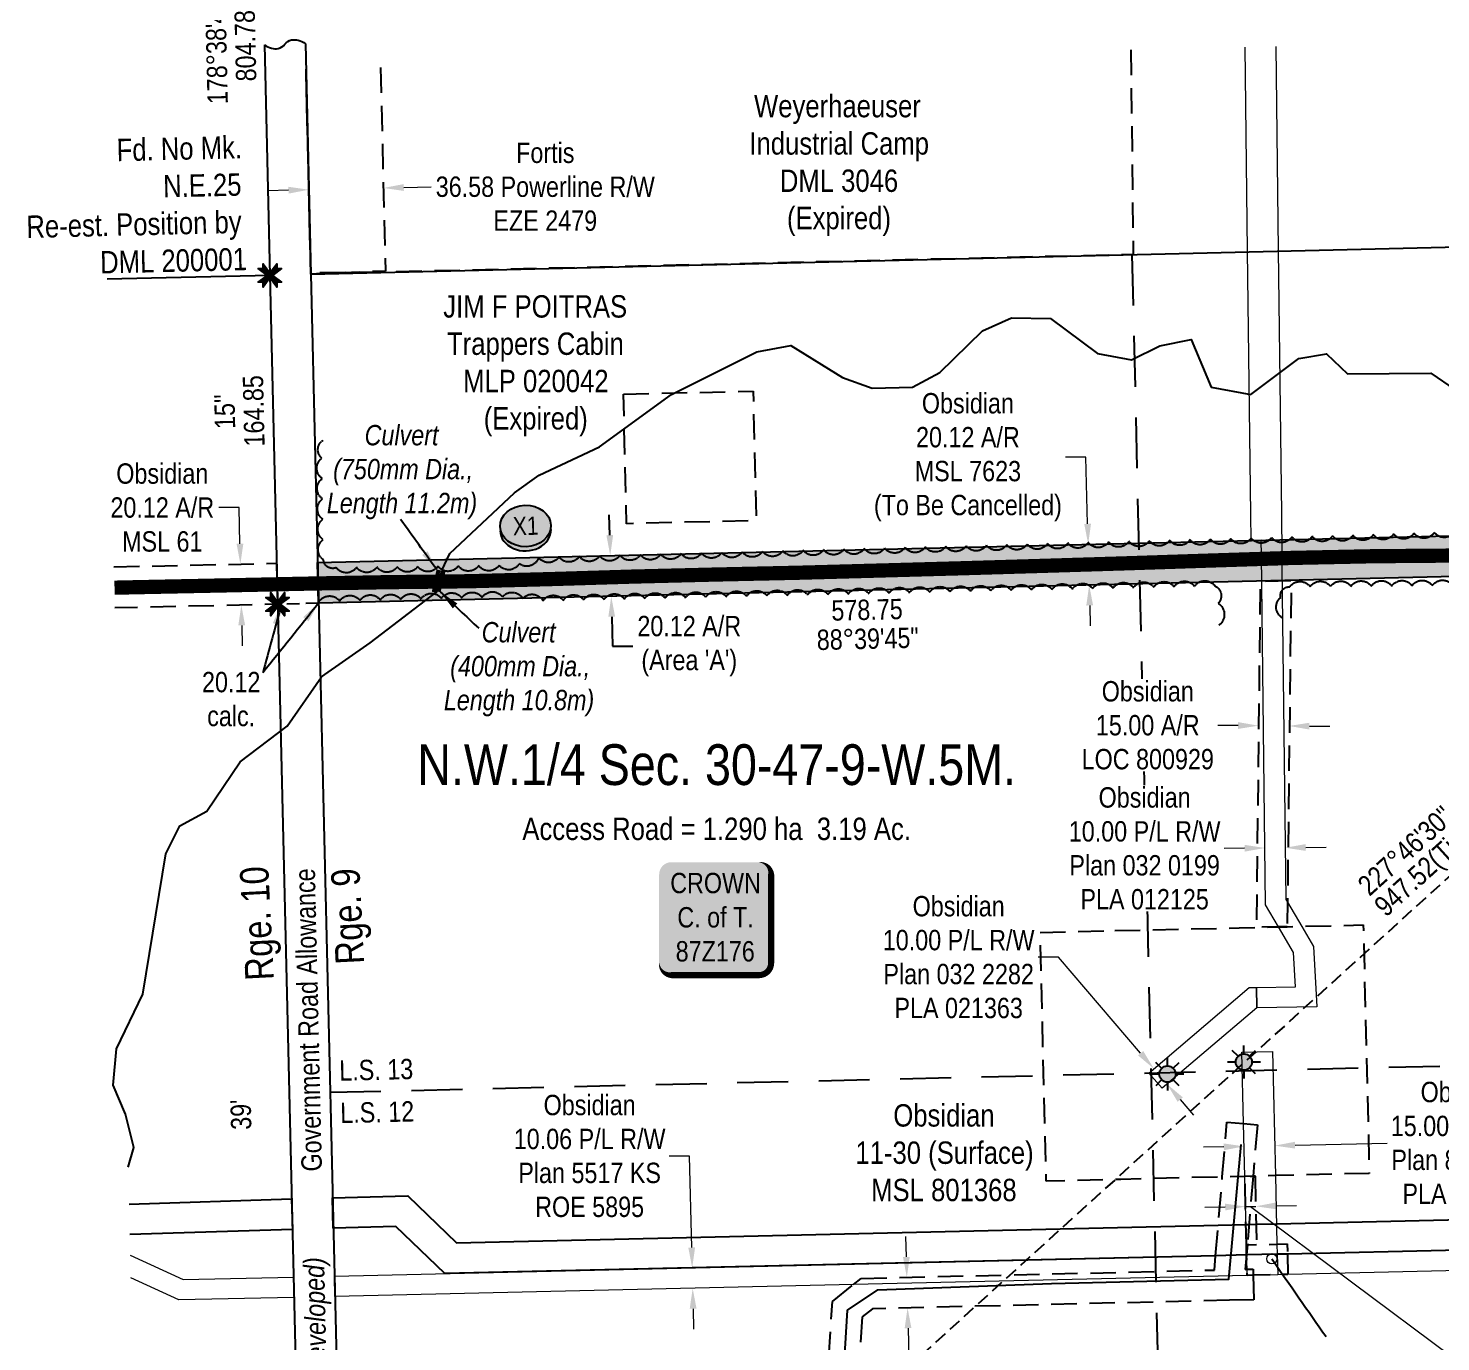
# Model space of a CAD drawing. Extents: x 612509 to 614761, y 5882766 to 5884353.
# Drawn here: x 612509 to 613202, y 5883146 to 5883792 of the extents above; entities that cross this region are included whole.
import ezdxf
from ezdxf.enums import TextEntityAlignment as Align

# ---------------------------------------------------------------- set-up
doc = ezdxf.new("R2010")
doc.units = 0
doc.header["$LTSCALE"] = 5
doc.header["$PDSIZE"] = 0.5
for name, pattern in [('0', [1, 1, 0]), ('foc-ACCESSROAD', [3.75, 2.5, -1.25]), ('foc-FLOWLINE', [3.75, 2.5, -1.25]), ('foc-LSD', [8, 5, -3]), ('foc-TIELINE', [1.875, 1.25, -0.625]), ('foc-TRAV', [1.875, 1.25, -0.625])]:
    doc.linetypes.add(name, pattern=pattern)
doc.layers.get('Defpoints').update_dxf_attribs({"color": 9})
for name, color, linetype in [('AS-OWNER', 7, 'Continuous'), ('AS-POWER', 104, 'foc-POWER'), ('AS-ROADS', 254, 'Continuous'), ('C-AR', 13, 'foc-ACCESSROAD'), ('C-SYMBOL', 7, 'Continuous'), ('C-WS', 13, 'foc-ACCESSROAD'), ('C-WS-S', 8, 'Continuous'), ('D-TXT', 6, 'Continuous'), ('F-EZE', 190, 'foc-FLOWLINE'), ('F-RW', 190, 'Continuous'), ('F-WS', 190, 'foc-ACCESSROAD'), ('L-AREAWORK', 5, 'Continuous'), ('L-BD', 7, 'Continuous'), ('L-MON', 1, 'Continuous'), ('L-ROAD-T', 7, 'Continuous'), ('L-SEC', 7, 'Continuous'), ('L-SECTION-LSD', 7, 'foc-LSD'), ('L-TIE', 7, 'foc-TIELINE'), ('P-CROSSINGS', 250, 'Continuous'), ('P-PROPOSED', 10, 'Continuous'), ('P-PROPOSED-H', 21, 'Continuous'), ('P-TRAV', 4, 'foc-TRAV'), ('P-TXT', 4, 'Continuous'), ('T-BUSH', 110, '0'), ('T-WATER', 160, 'Continuous')]:
    doc.layers.add(name, color=color, linetype=linetype)
for name, color, linetype, lineweight in [('C-AR-T', 13, 'Continuous', 9), ('C-RW-T', 13, 'Continuous', 9), ('C-WS-T', 13, 'Continuous', 9), ('F-EZE-T', 190, 'Continuous', 9), ('F-WS-T', 190, 'Continuous', 9), ('T-TEXT', 48, 'Continuous', 18)]:
    doc.layers.add(name, color=color, linetype=linetype, lineweight=lineweight)
doc.styles.add('100L', font='ARIALN.TTF', dxfattribs={"height": 11})
doc.styles.add('175L', font='ARIALN.TTF', dxfattribs={"height": 20})
doc.styles.add('80', font='ARIALN.TTF', dxfattribs={"height": 10})
doc.styles.add('80CG', font='ARIALN.TTF', dxfattribs={"height": 10})
doc.styles.add('80L', font='ARIALN.TTF', dxfattribs={"height": 10})
doc.styles.add('80LS', font='ARIALNI.TTF', dxfattribs={"height": 10})
doc.styles.add('Crossing', font='ARIALN.TTF', dxfattribs={"height": 10})
doc.styles.add('foc-LtypeFont', font='ARIALN.TTF', dxfattribs={"height": 7.35})
doc.styles.get("Standard").update_dxf_attribs({"font": 'ARIALN.TTF'})
doc.linetypes.add('foc-POWER', pattern='A,6,-1,["P",foc-LtypeFont,S=0.2,R=0,X=-0.625,Y=-0.75],-1.24,4', length=12.24)
doc.linetypes.add('foc-TOPO-flowdirection-NOLINE', pattern='A,0,[">",foc-LtypeFont,S=0.3,R=0,X=0,Y=-0.945],-20,[">",foc-LtypeFont,S=0.3,R=0,X=0,Y=-0.945],0', length=20)
doc.dimstyles.new('Compass 5 000', dxfattribs={"dimscale": 5, "dimtxt": 9, "dimasz": 2, "dimexe": 0.2, "dimexo": 0.0625, "dimgap": 0.5, "dimtad": 0, "dimtih": 1, "dimtoh": 1, "dimzin": 0, "dimdsep": 46, "dimtxsty": '80CG', "dimcen": 0.1, "dimse1": 1, "dimse2": 1, "dimclrd": 256, "dimclrt": 256, "dimaunit": 1, "dimadec": 4, "dimazin": 0, "dimtfac": 0.06, "dimtofl": 0, "dimtmove": 0, "dimatfit": 1, "dimfxl": 0.2, "dimtolj": 1, "dimtzin": 0, "dimlwd": -1, "dimarcsym": 0})

# ---------------------------------------------------------------- blocks, each defined once
blk = doc.blocks.new('*D512')
at = {"layer": 'C-AR-T', "transparency": 16777216}
for p, q in [((613102.6, 5883449.2), (613092.56, 5883449.28)), ((613137.61, 5883448.89), (613147.61, 5883448.8))]:
    blk.add_line(p, q, dxfattribs=at)
for points in [[(613102.62, 5883450.86), (613102.59, 5883447.53), (613112.6, 5883449.11)], [(613137.62, 5883450.56), (613137.59, 5883447.22), (613127.61, 5883448.98)]]:
    blk.add_solid(points, dxfattribs=at)
at = {"layer": 'Defpoints', "color": 0, "transparency": 16777216}
for p in [(613112.83, 5883475.69), (613127.84, 5883475.56), (613127.61, 5883448.98)]:
    blk.add_point(p, dxfattribs=at)
at = {"layer": 'C-AR-T', "transparency": 16777216, "insert": (613058.24, 5883449.28), "char_height": 10, "attachment_point": 5, "style": '80CG', "bg_fill": 3, "box_fill_scale": 1.1, "bg_fill_color": 256, "bg_fill_true_color": 13158600, "bg_fill_transparency": 0}
blk.add_mtext('\\A1;Obsidian\\P15.00 A/R\\PLOC 800929', dxfattribs=at)
blk = doc.blocks.new('*D513')
at = {"layer": 'C-AR-T', "transparency": 16777216}
for p, q in [((613096.25, 5883212.65), (613086.25, 5883212.42)), ((613106.25, 5883212.88), (613111.26, 5883213)), ((613108.75, 5883212.94), (613207.92, 5883138.93)), ((613121.26, 5883213.23), (613131.25, 5883213.46)), ((613207.92, 5883138.93), (613212.92, 5883138.93))]:
    blk.add_line(p, q, dxfattribs=at)
for points in [[(613096.21, 5883214.32), (613096.29, 5883210.98), (613106.25, 5883212.88)], [(613121.22, 5883214.9), (613121.29, 5883211.57), (613111.26, 5883213)]]:
    blk.add_solid(points, dxfattribs=at)
at = {"layer": 'Defpoints', "color": 0, "transparency": 16777216}
for p in [(613106.18, 5883215.86), (613111.19, 5883215.98), (613111.26, 5883213)]:
    blk.add_point(p, dxfattribs=at)
at = {"layer": 'C-AR-T', "transparency": 16777216, "insert": (613283.49, 5883138.93), "char_height": 10, "attachment_point": 5, "style": '80CG'}
blk.add_mtext('\\A1;Obsidian\\P5.00 A/R\\PLOC 131340\\P(Expired, To Be Cancelled)', dxfattribs=at)
blk = doc.blocks.new('*D515')
at = {"layer": 'C-AR-T', "transparency": 16777216}
for p, q in [((613027.89, 5883581.01), (613017.89, 5883581.01)), ((613028.71, 5883548.3), (613027.89, 5883581.01)), ((613029.72, 5883508.18), (613029.98, 5883498.18))]:
    blk.add_line(p, q, dxfattribs=at)
for points in [[(613030.38, 5883548.34), (613027.05, 5883548.25), (613028.97, 5883538.3)], [(613031.39, 5883508.22), (613028.06, 5883508.14), (613029.47, 5883518.18)]]:
    blk.add_solid(points, dxfattribs=at)
at = {"layer": 'Defpoints', "color": 0, "transparency": 16777216}
for p in [(613028.39, 5883538.28), (613028.9, 5883518.16), (613029.47, 5883518.18)]:
    blk.add_point(p, dxfattribs=at)
at = {"layer": 'C-AR-T', "transparency": 16777216, "insert": (612969.92, 5883581.01), "char_height": 10, "attachment_point": 5, "style": '80CG'}
blk.add_mtext('\\A1;Obsidian\\P20.12 A/R\\PMSL 7623\\P(To Be Cancelled)', dxfattribs=at)
blk = doc.blocks.new('*D516')
at = {"layer": 'C-AR-T', "transparency": 16777216}
for p, q in [((612612.09, 5883556.23), (612602.09, 5883556.23)), ((612612.48, 5883538.49), (612612.09, 5883556.23)), ((612613.36, 5883498.37), (612613.58, 5883488.37))]:
    blk.add_line(p, q, dxfattribs=at)
for points in [[(612614.15, 5883538.52), (612610.82, 5883538.45), (612612.7, 5883528.49)], [(612615.03, 5883498.4), (612611.7, 5883498.33), (612613.14, 5883508.36)]]:
    blk.add_solid(points, dxfattribs=at)
at = {"layer": 'Defpoints', "color": 0, "transparency": 16777216}
for p in [(612570.85, 5883527.57), (612612.7, 5883528.49), (612571.29, 5883507.45)]:
    blk.add_point(p, dxfattribs=at)
at = {"layer": 'C-AR-T', "transparency": 16777216, "insert": (612574.36, 5883556.23), "char_height": 10, "attachment_point": 5, "style": '80CG'}
blk.add_mtext('\\A1;Obsidian\\P20.12 A/R\\PMSL 61', dxfattribs=at)
blk = doc.blocks.new('*D520')
at = {"layer": 'C-RW-T', "transparency": 16777216}
for p, q in [((613105.79, 5883388.92), (613095.79, 5883388.8)), ((613135.78, 5883389.27), (613145.78, 5883389.39))]:
    blk.add_line(p, q, dxfattribs=at)
for points in [[(613105.77, 5883390.58), (613105.81, 5883387.25), (613115.79, 5883389.03)], [(613135.76, 5883390.94), (613135.8, 5883387.61), (613125.78, 5883389.15)]]:
    blk.add_solid(points, dxfattribs=at)
at = {"layer": 'Defpoints', "color": 0, "transparency": 16777216}
for p in [(613115.79, 5883389.03), (613115.82, 5883386.01), (613125.82, 5883386.13)]:
    blk.add_point(p, dxfattribs=at)
at = {"layer": 'C-RW-T', "transparency": 16777216, "insert": (613056.7, 5883388.8), "char_height": 10, "attachment_point": 5, "style": '80CG', "bg_fill": 3, "box_fill_scale": 1.1, "bg_fill_color": 256, "bg_fill_true_color": 13158600, "bg_fill_transparency": 0}
blk.add_mtext('\\A1;Obsidian\\P10.00 P/L R/W\\PPlan 032 0199\\PPLA 012125', dxfattribs=at)
blk = doc.blocks.new('*D521')
at = {"layer": 'C-RW-T', "transparency": 16777216}
for p, q in [((613014.47, 5883335.38), (613004.47, 5883335.38)), ((613054.75, 5883288.21), (613014.47, 5883335.38)), ((613074.19, 5883265.44), (613080.68, 5883257.83))]:
    blk.add_line(p, q, dxfattribs=at)
for points in [[(613056.02, 5883289.29), (613053.48, 5883287.12), (613061.24, 5883280.6)], [(613075.46, 5883266.52), (613072.92, 5883264.36), (613067.7, 5883273.04)]]:
    blk.add_solid(points, dxfattribs=at)
at = {"layer": 'Defpoints', "color": 0, "transparency": 16777216}
for p in [(613077.75, 5883294.7), (613084.21, 5883287.14), (613061.24, 5883280.6)]:
    blk.add_point(p, dxfattribs=at)
at = {"layer": 'C-RW-T', "transparency": 16777216, "insert": (612965.38, 5883335.38), "char_height": 10, "attachment_point": 5, "style": '80CG', "bg_fill": 3, "box_fill_scale": 1.1, "bg_fill_color": 256, "bg_fill_true_color": 13158600, "bg_fill_transparency": 0}
blk.add_mtext('\\A1;Obsidian\\P10.00 P/L R/W\\PPlan 032 2282\\PPLA 021363', dxfattribs=at)
blk = doc.blocks.new('*D522')
at = {"layer": 'C-RW-T', "transparency": 16777216}
for p, q in [((613095.57, 5883242.23), (613085.57, 5883241.99)), ((613130.56, 5883243.04), (613175.72, 5883244.09))]:
    blk.add_line(p, q, dxfattribs=at)
for points in [[(613095.53, 5883243.89), (613095.61, 5883240.56), (613105.57, 5883242.46)], [(613130.52, 5883244.71), (613130.6, 5883241.37), (613120.56, 5883242.81)]]:
    blk.add_solid(points, dxfattribs=at)
at = {"layer": 'Defpoints', "color": 0, "transparency": 16777216}
for p in [(613104.79, 5883276.13), (613119.78, 5883276.48), (613120.56, 5883242.81)]:
    blk.add_point(p, dxfattribs=at)
at = {"layer": 'C-RW-T', "transparency": 16777216, "insert": (613214.81, 5883244.09), "char_height": 10, "attachment_point": 5, "style": '80CG'}
blk.add_mtext('\\A1;Obsidian\\P15.00 P/L R/W\\PPlan 832 2633\\PPLA 830330', dxfattribs=at)
blk = doc.blocks.new('*D524')
at = {"layer": 'C-RW-T', "transparency": 16777216}
for p, q in [((612833.26, 5883237.7), (612823.26, 5883237.7)), ((612834.31, 5883192.77), (612833.26, 5883237.7)), ((612835.01, 5883162.73), (612835.24, 5883152.73))]:
    blk.add_line(p, q, dxfattribs=at)
for points in [[(612835.98, 5883192.81), (612832.64, 5883192.73), (612834.54, 5883182.77)], [(612836.67, 5883162.76), (612833.34, 5883162.69), (612834.78, 5883172.72)]]:
    blk.add_solid(points, dxfattribs=at)
at = {"layer": 'Defpoints', "color": 0, "transparency": 16777216}
for p in [(612816.07, 5883182.35), (612834.54, 5883182.77), (612816.31, 5883172.29)]:
    blk.add_point(p, dxfattribs=at)
at = {"layer": 'C-RW-T', "transparency": 16777216, "insert": (612784.18, 5883237.7), "char_height": 10, "attachment_point": 5, "style": '80CG'}
blk.add_mtext('\\A1;Obsidian\\P10.06 P/L R/W\\PPlan 5517 KS\\PROE 5895', dxfattribs=at)
blk = doc.blocks.new('*D525')
at = {"layer": 'Defpoints', "color": 0, "transparency": 16777216}
for p in [(612681.61, 5883769.05), (612645.03, 5883768.19), (612682.92, 5883713.26)]:
    blk.add_point(p, dxfattribs=at)
at = {"layer": 'F-EZE-T', "transparency": 16777216}
for p, q in [((612692.92, 5883713.5), (612706.39, 5883713.81)), ((612636.34, 5883712.17), (612626.34, 5883711.93))]:
    blk.add_line(p, q, dxfattribs=at)
for points in [[(612636.3, 5883713.83), (612636.38, 5883710.5), (612646.34, 5883712.4)], [(612692.88, 5883715.16), (612692.96, 5883711.83), (612682.92, 5883713.26)]]:
    blk.add_solid(points, dxfattribs=at)
at = {"layer": 'F-EZE-T', "transparency": 16777216, "insert": (612762.41, 5883713.81), "char_height": 10, "attachment_point": 5, "style": '80CG'}
blk.add_mtext('\\A1;Fortis\\P36.58 Powerline R/W\\PEZE 2479', dxfattribs=at)
blk = doc.blocks.new('*D527')
at = {"layer": 'Defpoints', "color": 0, "transparency": 16777216}
for p in [(613035.2, 5883180.37), (612940.29, 5883163.13), (613035.55, 5883165.37)]:
    blk.add_point(p, dxfattribs=at)
at = {"layer": 'F-EZE-T', "transparency": 16777216}
for p, q in [((612939.7, 5883188.14), (612939.47, 5883198.13)), ((612940.52, 5883153.14), (612941.41, 5883115.38)), ((612941.41, 5883115.38), (612951.41, 5883115.38))]:
    blk.add_line(p, q, dxfattribs=at)
for points in [[(612941.37, 5883188.17), (612938.04, 5883188.1), (612939.94, 5883178.14)], [(612942.19, 5883153.18), (612938.86, 5883153.1), (612940.29, 5883163.13)]]:
    blk.add_solid(points, dxfattribs=at)
at = {"layer": 'F-EZE-T', "transparency": 16777216, "insert": (613007.04, 5883115.38), "char_height": 10, "attachment_point": 5, "style": '80CG'}
blk.add_mtext('\\A1;Fortis\\P15.00 Powerline R/W\\PEZE 020263', dxfattribs=at)
blk = doc.blocks.new('*U511')
h = blk.add_hatch(color=255)
edge = h.paths.add_edge_path()
edge.add_line((-21.5, -28.5), (21.5, -28.5))
edge.add_arc((21.5, -22.5), 6, 270, 360)
edge.add_line((27.5, -22.5), (27.5, 21))
edge.add_arc((21.5, 21), 6, 0, 90)
edge.add_line((21.5, 27), (-21.5, 27))
edge.add_arc((-21.5, 21), 6, 90, 180)
edge.add_line((-27.5, 21), (-27.5, -22.5))
edge.add_arc((-21.5, -22.5), 6, 180, 270)
at = {"color": 14, "flags": 128}
blk.add_lwpolyline([(-21.5, -28.5, 3, 3, 0), (21.5, -28.5, 3, 3, 0.414214), (27.5, -22.5, 3, 3, 0), (27.5, 21, 3, 0, 0.414214), (21.5, 27, 0, 0, 0), (-21.5, 27, 0, 0, 0.414214), (-27.5, 21, 0, 0, 0), (-27.5, -22.5, 0, 3, 0.414214)], format="xyseb", close=True, dxfattribs=at)
at = {"color": 14, "style": '80'}
blk.add_attdef('ENTER_TEXT_001', (-26.85, -4.92), '', height=10, dxfattribs=at)
blk = doc.blocks.new('GAS')
h = blk.add_hatch(color=255)
h.dxf.hatch_style = 1
edge = h.paths.add_edge_path()
edge.add_arc((0, 0), 0.9, 0, 360)
for p, q in [((0, 0.81), (0, 1.62)), ((-0.81, 0), (-1.62, 0)), ((-0.57, 0.57), (-1.14, 1.14)), ((0.57, 0.57), (1.14, 1.14)), ((1.62, 0), (0.81, 0)), ((-0.57, -0.57), (-1.14, -1.14)), ((0, -0.81), (0, -1.62)), ((1.14, -1.14), (0.57, -0.57))]:
    blk.add_line(p, q)
blk.add_circle((0, 0), 0.8)
blk = doc.blocks.new('TEMP')
h = blk.add_hatch(color=255)
h.dxf.hatch_style = 1
h.paths.add_polyline_path([(0, 0.25), (-0.67, 1.15), (-0.67, 0.67), (-1.15, 0.67), (-0.25, 0), (-1.15, -0.67), (-0.67, -0.67), (-0.67, -1.15), (0, -0.25), (0.67, -1.15), (0.67, -0.67), (1.15, -0.67), (0.25, 0), (1.15, 0.67), (0.67, 0.67), (0.67, 1.15)])
h.paths.add_polyline_path([(0.57, 0.85), (0.57, 0.57), (0.85, 0.57), (0.08, 0), (0.85, -0.57), (0.57, -0.57), (0.57, -0.85), (0, -0.08), (-0.57, -0.85), (-0.57, -0.57), (-0.85, -0.57), (-0.08, 0), (-0.85, 0.57), (-0.57, 0.57), (-0.57, 0.85), (0, 0.08)], flags=16)
h = blk.add_hatch(color=1)
h.dxf.hatch_style = 1
h.paths.add_polyline_path([(0, 0.08), (-0.57, 0.85), (-0.57, 0.57), (-0.85, 0.57), (-0.08, 0), (-0.85, -0.57), (-0.57, -0.57), (-0.57, -0.85), (0, -0.08), (0.57, -0.85), (0.57, -0.57), (0.85, -0.57), (0.08, 0), (0.85, 0.57), (0.57, 0.57), (0.57, 0.85)])
at = {"color": 1}
for p, q in [((-0.08, 0), (0.08, 0)), ((0, 0.08), (0, -0.08))]:
    blk.add_line(p, q, dxfattribs=at)
at = {"color": 255, "flags": 128}
blk.add_lwpolyline([(-0.25, 0), (-1.15, 0.67), (-0.67, 0.67), (-0.67, 1.15), (0, 0.25), (0.67, 1.15), (0.67, 0.67), (1.15, 0.67), (0.25, 0), (1.15, -0.67), (0.67, -0.67), (0.67, -1.15), (0, -0.25), (-0.67, -1.15), (-0.67, -0.67), (-1.15, -0.67)], close=True, dxfattribs=at)
at = {"color": 1, "flags": 128}
blk.add_lwpolyline([(-0.08, 0), (-0.85, 0.57), (-0.57, 0.57), (-0.57, 0.85), (0, 0.08), (0.57, 0.85), (0.57, 0.57), (0.85, 0.57), (0.08, 0), (0.85, -0.57), (0.57, -0.57), (0.57, -0.85), (0, -0.08), (-0.57, -0.85), (-0.57, -0.57), (-0.85, -0.57)], close=True, dxfattribs=at)
blk = doc.blocks.new('*D533')
at = {"layer": 'Defpoints', "color": 0, "transparency": 16777216}
for p in [(612961.25, 5883536.66), (612794.31, 5883532.73), (612961.72, 5883516.55)]:
    blk.add_point(p, dxfattribs=at)
at = {"layer": 'P-TXT', "transparency": 16777216}
for p, q in [((612794.08, 5883542.73), (612793.84, 5883552.73)), ((612795.02, 5883502.63), (612795.36, 5883488.22)), ((612795.36, 5883488.22), (612805.36, 5883488.22))]:
    blk.add_line(p, q, dxfattribs=at)
for points in [[(612795.75, 5883542.77), (612792.41, 5883542.69), (612794.31, 5883532.73)], [(612796.69, 5883502.67), (612793.36, 5883502.59), (612794.79, 5883512.63)]]:
    blk.add_solid(points, dxfattribs=at)
at = {"layer": 'P-TXT', "transparency": 16777216, "insert": (612833.1, 5883488.22), "char_height": 10, "attachment_point": 5, "style": '80CG'}
blk.add_mtext("\\A1;20.12 A/R\\P(Area 'A')", dxfattribs=at)
blk = doc.blocks.new('xing2')
h = blk.add_hatch(color=50)
h.dxf.hatch_style = 1
edge = h.paths.add_edge_path()
edge.add_ellipse((0, 0), major_axis=(-12.5, 0), ratio=0.816297, start_angle=0, end_angle=360)
h = blk.add_hatch(color=250)
h.dxf.hatch_style = 1
edge = h.paths.add_edge_path()
edge.add_ellipse((0, -2.05), major_axis=(-12.5, 0), ratio=0.816297, start_angle=0, end_angle=180)
edge.add_line((12.5, -2.05), (12.5, 0))
edge.add_ellipse((0, 0), major_axis=(-12.5, 0), ratio=0.816297, start_angle=0, end_angle=180, ccw=False)
edge.add_line((-12.5, 0), (-12.5, -2.05))
at = {"color": 250}
blk.add_ellipse((0, 0), major_axis=(-12.5, 0), ratio=0.816297, dxfattribs=at)
blk.add_ellipse((0, -2.05), major_axis=(-12.5, 0), ratio=0.816297, start_param=0, end_param=3.141593, dxfattribs=at)
at = {"color": 250, "style": 'Crossing'}
blk.add_attdef('CROSSING', text='', height=9, dxfattribs=at).set_placement((0.09, 0.02), align=Align.MIDDLE_CENTER)
at = {"color": 250, "style": 'Crossing', "flags": 1}
for tag, p in [('OWNER', (0.09, -12.49)), ('DESCRIPTION', (0.09, -25.77)), ('LOCATION', (0.09, -39.3)), ('DWG_REF', (0.09, -52.84))]:
    blk.add_attdef(tag, text='', height=9, dxfattribs=at).set_placement(p, align=Align.MIDDLE_CENTER)

msp = doc.modelspace()

# ---------------------------------------------------------------- hatches: boundary and pattern name
at = {"layer": 'P-PROPOSED-H'}
h = msp.add_hatch(color=256, dxfattribs=at)
h.dxf.hatch_style = 1
h.paths.add_polyline_path([(612650.637, 5883529.354), (613227.334, 5883542.91), (613275.231, 5883527.06), (613209.3, 5883525.51), (613209.374, 5883522.373), (612651.111, 5883509.251)])

# ---------------------------------------------------------------- linework, layer by layer
at = {"layer": 'AS-POWER', "flags": 128}
msp.add_lwpolyline([(612904.732, 5883061.539), (612910.79, 5883161.995), (612925.776, 5883171.981), (613010.964, 5883175.134), (613097.993, 5883177.236), (613104.04, 5883243.456)], dxfattribs=at)
at = {"layer": 'AS-ROADS', "const_width": 7}
msp.add_lwpolyline([(612550.901, 5883516.906), (612563.474, 5883517.177), (612603.717, 5883517.994), (612644.329, 5883518.868), (612684.641, 5883519.61), (612724.74, 5883520.069), (612765.206, 5883521.131), (612805.604, 5883522.364), (612845.965, 5883523.365), (612886.627, 5883524.245), (612926.952, 5883525.337), (612967.407, 5883526.46), (613007.652, 5883527.652), (613047.694, 5883528.879), (613088.161, 5883530.206), (613128.557, 5883531.512), (613168.748, 5883532.356), (613208.795, 5883532.691)], dxfattribs=at)
at = {"layer": 'C-AR', "flags": 128}
for points in [[(613126.747, 5883350.359), (613122.434, 5883350.254), (613111.734, 5883350.005), (613113.633, 5883520.109), (613128.646, 5883520.488), (613126.853, 5883362.486), (613126.747, 5883350.359)], [(613110.913, 5883227.842), (613111.696, 5883194.18), (613107.168, 5883194.075), (613106.674, 5883194.063), (613105.912, 5883227.72), (613109.938, 5883227.819), (613110.913, 5883227.842)]]:
    msp.add_lwpolyline(points, close=True, dxfattribs=at)
at = {"layer": 'C-RW-T'}
for points in [[(613111.725, 5883310.57), (613065.25, 5883271.002), (613058.776, 5883278.495), (613107.981, 5883320.511), (613111.596, 5883320.556), (613111.725, 5883310.57)], [(613121.801, 5883189.456), (613122.035, 5883179.409), (613110.045, 5883179.129), (613107.044, 5883179.06), (613106.974, 5883182.057), (613106.773, 5883189.117), (613106.674, 5883194.063), (613105.912, 5883227.72), (613105.309, 5883253.631), (613104.492, 5883288.741), (613119.482, 5883289.09), (613120.902, 5883228.085), (613121.686, 5883194.413), (613121.801, 5883189.456)]]:
    msp.add_lwpolyline(points, close=True, dxfattribs=at)
for points in [[(613565.709, 5883183.189), (613542.704, 5883189.186), (613465.581, 5883187.394), (613127.05, 5883179.525), (613122.035, 5883179.409), (613110.045, 5883179.129), (613107.044, 5883179.06), (612913.765, 5883174.558), (612659.113, 5883168.639), (612658.877, 5883178.691), (613091.566, 5883188.752), (613106.782, 5883189.115), (613121.801, 5883189.456), (613126.816, 5883189.573), (613465.343, 5883197.445), (613543.879, 5883199.272), (613565.461, 5883193.645)], [(612558.607, 5883189.032), (612584.526, 5883177.097), (612638.773, 5883178.224), (612639.009, 5883168.171), (612582.424, 5883166.996), (612558.87, 5883177.841)]]:
    msp.add_lwpolyline(points, dxfattribs=at)
at = {"layer": 'C-WS', "flags": 128}
msp.add_lwpolyline([(612550.611, 5883527.129), (612630.482, 5883528.879), (612630.955, 5883508.753), (612551.084, 5883507.003)], dxfattribs=at)
for points in [[(613042.021, 5883348.429), (613103.041, 5883349.755), (613111.734, 5883350.005), (613122.434, 5883350.254), (613126.747, 5883350.359), (613133.867, 5883350.504), (613164.056, 5883351.239), (613167.025, 5883229.208), (613120.902, 5883228.085), (613110.913, 5883227.842), (613109.938, 5883227.819), (613105.912, 5883227.72), (613094.844, 5883227.451), (613044.994, 5883226.238), (613008.385, 5883225.348), (613005.412, 5883347.538), (613042.021, 5883348.429)], [(613126.816, 5883189.573), (613127.05, 5883179.526), (613122.035, 5883179.409), (613110.045, 5883179.129), (613107.044, 5883179.06), (613106.974, 5883182.057), (613106.773, 5883189.117), (613106.674, 5883194.063), (613107.168, 5883194.075), (613111.696, 5883194.18), (613121.686, 5883194.413), (613126.701, 5883194.53), (613126.816, 5883189.573)]]:
    msp.add_lwpolyline(points, close=True, dxfattribs=at)
at = {"layer": 'F-EZE', "flags": 128}
msp.add_lwpolyline([(612681.534, 5883772.42), (612683.883, 5883672.444), (612647.258, 5883670.951), (612644.943, 5883771.558)], dxfattribs=at)
at = {"layer": 'F-EZE'}
msp.add_lwpolyline([(612900.373, 5883120.126), (612903.408, 5883166.28), (612913.765, 5883174.558), (612917.588, 5883177.613), (613090.967, 5883181.681), (613091.566, 5883188.752), (613094.844, 5883227.451), (613097.121, 5883254.324), (613105.309, 5883253.631), (613112.076, 5883253.058), (613109.938, 5883227.819), (613107.168, 5883194.075), (613106.773, 5883189.117), (613106.773, 5883189.117), (613106.06, 5883182.035), (613106.974, 5883182.057), (613109.975, 5883182.127), (613110.045, 5883179.129), (613110.327, 5883167.123), (613098.323, 5883166.841), (612923.003, 5883162.729), (612917.95, 5883158.689), (612912.87, 5883081.444)], dxfattribs=at)
at = {"layer": 'F-RW'}
for points in [[(612558.018, 5883214.073), (612637.869, 5883216.672), (612638.222, 5883201.683), (612558.37, 5883199.105)], [(613565.461, 5883193.645), (613543.879, 5883199.272), (613465.343, 5883197.445), (613126.816, 5883189.573), (613121.801, 5883189.456), (613106.782, 5883189.115), (613091.566, 5883188.752), (612713.145, 5883179.952), (612689.052, 5883203.014), (612658.324, 5883202.207), (612657.972, 5883217.197), (612694.902, 5883218.166), (612718.839, 5883195.097), (613092.841, 5883203.794), (613106.45, 5883204.111), (613107.995, 5883204.147), (613111.462, 5883204.228), (613121.453, 5883204.46), (613464.988, 5883212.45), (613545.631, 5883214.325), (613565.092, 5883209.251)]]:
    msp.add_lwpolyline(points, dxfattribs=at)
at = {"layer": 'F-WS', "flags": 128}
msp.add_lwpolyline([(613049.93, 5883781.097), (613051.085, 5883680.563), (612683.896, 5883671.928), (612647.293, 5883671.585), (612644.943, 5883771.558)], dxfattribs=at)
msp.add_lwpolyline([(612800.82, 5883611.977), (612864.452, 5883613.476), (612865.947, 5883549.843), (612802.315, 5883548.345), (612800.82, 5883611.977)], close=True, dxfattribs=at)
at = {"layer": 'L-SEC'}
for p, q in [((612624.476, 5883783.645), (612627.144, 5883670.477)), ((612644.59, 5883784.12), (612647.258, 5883670.951)), ((612647.258, 5883670.951), (613453.679, 5883690.123)), ((612547.336, 5883668.597), (612627.144, 5883670.477)), ((612627.144, 5883670.477), (612646.096, 5882866.62)), ((612647.258, 5883670.951), (612666.21, 5882867.094))]:
    msp.add_line(p, q, dxfattribs=at)
at = {"layer": 'L-SEC', "flags": 128}
msp.add_lwpolyline([(612624.476, 5883783.645, 0.0981962), (612627.926, 5883781.92, 0.1150249), (612631.228, 5883781.792, 0.1891018), (612634.533, 5883783.883, -0.1891018), (612637.838, 5883785.973, -0.1150249), (612641.14, 5883785.845, -0.0981962), (612644.59, 5883784.12)], format="xyb", dxfattribs=at)
at = {"layer": 'L-SECTION-LSD'}
for p, q in [((613050.469, 5883680.537), (613069.163, 5882876.456)), ((612656.734, 5883269.023), (613463.196, 5883288.115))]:
    msp.add_line(p, q, dxfattribs=at)
at = {"layer": 'L-TIE'}
msp.add_line((613347.463, 5883503.157), (612646.096, 5882866.62), dxfattribs=at)
at = {"layer": 'P-PROPOSED'}
msp.add_lwpolyline([(612650.637, 5883529.354), (613227.334, 5883542.91), (613275.231, 5883527.06), (613209.3, 5883525.51), (613209.374, 5883522.373), (612651.111, 5883509.251)], close=True, dxfattribs=at)
at = {"layer": 'P-TRAV', "flags": 128}
msp.add_lwpolyline([(612651.111, 5883509.251), (612631.004, 5883508.778)], dxfattribs=at)
at = {"layer": 'T-BUSH', "flags": 128}
for points in [[(613295.743, 5883524.529, -0.5205671), (613286.252, 5883527.678, -0.5205671), (613276.761, 5883530.827, -0.5205671), (613267.269, 5883533.975, -0.5205671), (613257.701, 5883536.884, -0.5205671), (613248.134, 5883539.793, -0.5205671), (613238.566, 5883542.701, -0.5205671), (613228.928, 5883545.066, -0.5205671), (613218.934, 5883544.714, -0.5205671), (613208.94, 5883544.363, -0.5205671), (613198.946, 5883544.011, -0.5205671), (613188.952, 5883543.659, -0.5205671), (613178.958, 5883543.307, -0.5205671), (613168.965, 5883542.956, -0.5205671), (613158.969, 5883542.659, -0.5205671), (613148.973, 5883542.386, -0.5205671), (613138.977, 5883542.113, -0.5205671), (613128.98, 5883541.84, -0.5205671), (613118.984, 5883541.567, -0.5205671), (613108.988, 5883541.293, -0.5205671), (613098.992, 5883541.02, -0.5205671), (613088.995, 5883540.747, -0.5205671), (613078.999, 5883540.474, -0.5205671), (613069.003, 5883540.201, -0.5205671), (613059.006, 5883539.927, -0.5205671), (613049.01, 5883539.654, -0.5205671), (613039.014, 5883539.381, -0.5205671), (613029.018, 5883539.108, -0.5205671), (613019.021, 5883538.834, -0.5205671), (613009.025, 5883538.561, -0.5205671), (612999.029, 5883538.288, -0.5205671), (612989.033, 5883538.015, -0.5205671), (612979.036, 5883537.742, -0.5205671), (612969.04, 5883537.468, -0.5205671), (612959.044, 5883537.195, -0.5205671), (612949.048, 5883536.922, -0.5205671), (612939.051, 5883536.649, -0.5205671), (612929.055, 5883536.376, -0.5205671), (612919.059, 5883536.102, -0.5205671), (612909.062, 5883535.829, -0.5205671), (612899.066, 5883535.556, -0.5205671), (612889.07, 5883535.283, -0.5205671), (612879.074, 5883535.01, -0.5205671), (612869.077, 5883534.736, -0.5205671), (612859.081, 5883534.463, -0.5205671), (612849.085, 5883534.19, -0.5205671), (612839.089, 5883533.917, -0.5205671), (612829.092, 5883533.643, -0.5205671), (612819.096, 5883533.37, -0.5205671), (612809.1, 5883533.097, -0.5205671), (612799.104, 5883532.824, -0.5205671), (612789.107, 5883532.551, -0.5205671), (612779.111, 5883532.277, -0.5205671), (612769.115, 5883532.004, -0.5205671), (612759.118, 5883531.731, -0.5205671), (612749.624, 5883528.685, -0.5205671), (612739.742, 5883527.874, -0.5205671), (612729.743, 5883527.735, -0.5205671), (612719.744, 5883527.596, -0.5205671), (612709.745, 5883527.456, -0.5205671), (612699.746, 5883527.317, -0.5205671), (612689.747, 5883527.178, -0.5205671), (612679.748, 5883527.038, -0.5205671), (612669.749, 5883526.899, -0.5205671), (612659.75, 5883526.759, -0.5205671), (612653.54, 5883530.523, -0.5205671), (612653.382, 5883540.522, -0.5205671), (612653.224, 5883550.521, -0.5205671), (612653.067, 5883560.52, -0.5205671), (612652.909, 5883570.518, -0.5205671), (612652.751, 5883580.517, -0.5205671), (612653.406, 5883589.346, -0.5205671)], [(612651.404, 5883510.107, -0.5205671), (612661.401, 5883510.361, -0.5205671), (612671.398, 5883510.616, -0.5205671), (612681.394, 5883510.87, -0.5205671), (612691.391, 5883511.125, -0.5205671), (612701.388, 5883511.379, -0.5205671), (612711.385, 5883511.633, -0.5205671), (612721.381, 5883511.888, -0.5205671), (612731.378, 5883512.142, -0.5205671), (612741.375, 5883512.397, -0.5205671), (612751.321, 5883511.633, -0.5205671), (612761.247, 5883510.45, -0.5205671), (612771.245, 5883510.673, -0.5205671), (612781.242, 5883510.896, -0.5205671), (612791.24, 5883511.12, -0.5205671), (612801.237, 5883511.343, -0.5205671), (612811.235, 5883511.566, -0.5205671), (612821.232, 5883511.79, -0.5205671), (612831.23, 5883512.013, -0.5205671), (612841.227, 5883512.236, -0.5205671), (612851.225, 5883512.459, -0.5205671), (612861.222, 5883512.683, -0.5205671), (612871.22, 5883512.906, -0.5205671), (612881.217, 5883513.129, -0.5205671), (612891.215, 5883513.353, -0.5205671), (612901.212, 5883513.576, -0.5205671), (612911.21, 5883513.799, -0.5205671), (612921.207, 5883514.023, -0.5205671), (612931.205, 5883514.246, -0.5205671), (612941.202, 5883514.469, -0.5205671), (612951.2, 5883514.692, -0.5205671), (612961.197, 5883514.916, -0.5205671), (612971.195, 5883515.139, -0.5205671), (612981.192, 5883515.362, -0.5205671), (612991.19, 5883515.586, -0.5205671), (613001.187, 5883515.809, -0.5205671), (613011.185, 5883516.032, -0.5205671), (613021.182, 5883516.255, -0.5205671), (613031.18, 5883516.479, -0.5205671), (613041.177, 5883516.702, -0.5205671), (613051.175, 5883516.925, -0.5205671), (613061.172, 5883517.149, -0.5205671), (613071.17, 5883517.372, -0.5205671), (613081.167, 5883517.595, -0.5205671), (613091.165, 5883517.819, -0.5205671), (613092.835, 5883509.265, -0.5205671), (613093.164, 5883498.413, -0.5205671)], [(613124.282, 5883502.122, -0.5205671), (613123.544, 5883512.094, -0.5205671), (613127.975, 5883517.308, -0.5205671), (613137.975, 5883517.398, -0.5205671), (613147.974, 5883517.487, -0.5205671), (613157.974, 5883517.576, -0.5205671), (613167.974, 5883517.666, -0.5205671), (613177.973, 5883517.755, -0.5205671), (613187.973, 5883517.845, -0.5205671), (613197.972, 5883517.934, -0.5205671), (613207.972, 5883518.023, -0.5205671), (613217.935, 5883517.164, -0.5205671), (613227.898, 5883516.305, -0.5205671), (613237.861, 5883515.446, -0.5205671), (613247.824, 5883514.587, -0.5205671), (613257.715, 5883513.413, -0.5205671), (613267.048, 5883509.823, -0.5205671), (613278.313, 5883505.491, -0.5205671)]]:
    msp.add_lwpolyline(points, format="xyb", dxfattribs=at)
at = {"layer": 'T-TEXT', "const_width": 2, "flags": 128}
for points in [[(612707.674, 5883514.73), (612709.987, 5883525.645)], [(612710.02, 5883514.892), (612712.504, 5883525.413)]]:
    msp.add_lwpolyline(points, dxfattribs=at)
at = {"layer": 'T-WATER', "linetype": 'foc-TOPO-flowdirection-NOLINE', "flags": 128}
msp.add_lwpolyline([(612557.591, 5883232.22), (612560.454, 5883241.93), (612556.327, 5883258.306), (612550.295, 5883272.6), (612551.901, 5883290.402), (612564.851, 5883317.301), (612576.114, 5883386.208), (612582.909, 5883399.874), (612596.211, 5883407.128), (612612.576, 5883431.388), (612635.637, 5883448.941), (612652.538, 5883473.162), (612676.46, 5883489.79), (612709.187, 5883514.892), (612711.671, 5883525.413), (612715.465, 5883533.62), (612747.326, 5883563.471), (612759.395, 5883572.174), (612789.054, 5883586.176), (612824.32, 5883611.842), (612866.342, 5883632.707), (612883.046, 5883635.831), (612908.361, 5883620.096), (612922.99, 5883614.995), (612942.754, 5883615.473), (612956.119, 5883622.665), (612977.126, 5883643.075), (612991.352, 5883649.403), (613010.48, 5883649.207), (613033.518, 5883631.973), (613050.17, 5883628.899), (613064.203, 5883635.695), (613079.533, 5883638.898), (613089.386, 5883615.455), (613108.886, 5883611.845), (613132.359, 5883629.47), (613145.929, 5883631.845), (613156.235, 5883621.969), (613197.208, 5883622.31), (613209.193, 5883614.037), (613222.657, 5883608.066), (613241.052, 5883610.47), (613253.116, 5883619.293), (613259.253, 5883633.12), (613268.502, 5883644.417), (613282.477, 5883651.153), (613299.431, 5883655.835), (613326.517, 5883670.234), (613343.744, 5883667.895), (613355.589, 5883676.116), (613366.17, 5883686.74), (613393.003, 5883701.667), (613411.4, 5883703.952), (613423.41, 5883712.593), (613425.308, 5883728.677), (613424.427, 5883744.018), (613435.207, 5883753.934), (613439.771, 5883768.545), (613439.003, 5883770.313), (613423.083, 5883772.749), (613426.862, 5883781.798), (613425.148, 5883789.934)], dxfattribs=at)
at = {"layer": 'T-WATER', "flags": 128}
msp.add_lwpolyline([(612557.591, 5883232.22), (612560.454, 5883241.93), (612556.327, 5883258.306), (612550.295, 5883272.6), (612551.901, 5883290.402), (612564.851, 5883317.301), (612576.114, 5883386.208), (612582.909, 5883399.874), (612596.211, 5883407.128), (612612.576, 5883431.388), (612635.637, 5883448.941), (612652.538, 5883473.162), (612676.46, 5883489.79), (612709.187, 5883514.892), (612711.671, 5883525.413), (612715.465, 5883533.62), (612747.326, 5883563.471), (612759.395, 5883572.174), (612789.054, 5883586.176), (612824.32, 5883611.842), (612866.342, 5883632.707), (612883.046, 5883635.831), (612908.361, 5883620.096), (612922.99, 5883614.995), (612942.754, 5883615.473), (612956.119, 5883622.665), (612977.126, 5883643.075), (612991.352, 5883649.403), (613010.48, 5883649.207), (613033.518, 5883631.973), (613050.17, 5883628.899), (613064.203, 5883635.695), (613079.533, 5883638.898), (613089.386, 5883615.455), (613108.886, 5883611.845), (613132.359, 5883629.47), (613145.929, 5883631.845), (613156.235, 5883621.969), (613197.208, 5883622.31), (613209.193, 5883614.037)], dxfattribs=at)

# ---------------------------------------------------------------- block references
at = {"layer": 'AS-OWNER'}
ref = msp.add_blockref('*U511', (612845.815, 5883355.059), dxfattribs=dict(at, xscale=0.999611, yscale=0.999611, zscale=0.999611))
ref.add_attrib('ENTER_TEXT_001', 'CROWN', (612823.764, 5883366.827), dxfattribs={"layer": '0', "color": 14, "height": 9.9961, "style": '80'})
ref.add_attrib('ENTER_TEXT_002', 'C. of T.', (612827.258, 5883349.99), dxfattribs={"layer": '0', "color": 14, "height": 9.9961, "style": '80'})
ref.add_attrib('ENTER_TEXT_003', '87Z176', (612826.44, 5883333.289), dxfattribs={"layer": '0', "color": 14, "height": 9.9961, "style": '80'})
at = {"layer": 'C-WS-S', "xscale": 4.998055000000001, "yscale": 4.998055000000001, "zscale": 4.998055000000001}
msp.add_blockref('GAS', (613105.417, 5883283.851), dxfattribs=at)
at = {"layer": 'L-MON', "xscale": 4.99808, "yscale": 4.99808, "zscale": 4.99808}
for p in [(612627.2, 5883670.295), (612630.955, 5883508.777)]:
    msp.add_blockref('TEMP', p, dxfattribs=at)
at = {"layer": 'P-CROSSINGS', "xscale": 0.999616, "yscale": 0.999616, "zscale": 0.999616, "rotation": 1.549403692978527}
msp.add_blockref('xing2', (612752.686, 5883547.241), dxfattribs=at).add_auto_attribs({'CROSSING': 'X1'})

# ---------------------------------------------------------------- texts
at = {"layer": 'C-SYMBOL', "color": 3, "style": '175L'}
msp.add_text('N.W.1/4 Sec. 30-47-9-W.5M.', height=19.99222, dxfattribs=at).set_placement((612846.554, 5883413.983), align=Align.BOTTOM_CENTER)
at = {"layer": 'D-TXT', "color": 3, "char_height": 13.9946, "attachment_point": 1, "rotation": 92.932021, "style": '80L'}
for s, width, insert in [('Rge. 10', 73.75526, (612615.215, 5883323.585)), ('Rge. 9', 63.86109, (612659.523, 5883331.499))]:
    msp.add_mtext_dynamic_manual_height_columns(s, width=width, gutter_width=47.5, heights=[0], dxfattribs=dict(at, insert=insert))
at = {"layer": 'F-WS-T', "char_height": 10.99572, "attachment_point": 1, "style": '100L'}
for s, width, insert in [('\\pi2.9633;Weyerhaeuser\\P\\pi0.67188;Industrial Camp\\P\\pi15.635;DML 3046\\P\\pi19.134;(Expired)', 87.83944, (612861.948, 5883758.985)), ('\\pi0.2412;JIM F POITRAS\\P\\pi2.0863;Trappers Cabin\\P\\pi9.9768;MLP 020042\\P\\pi20.106;(Expired)', 89.78326, (612712.083, 5883660.594))]:
    msp.add_mtext_dynamic_manual_height_columns(s, width=width, gutter_width=55, heights=[0], dxfattribs=dict(at, insert=insert))
at = {"layer": 'L-AREAWORK', "color": 5, "style": '100L'}
msp.add_text('Access Road = 1.290 ha  3.19 Ac.', height=10.99578, dxfattribs=at).set_placement((612846.554, 5883389.654), align=Align.BOTTOM_CENTER)
at = {"layer": 'L-BD'}
for s, height, rotation, p in [("178°38'45''", 9.99232, 91.337532, (612600.915, 5883782.779)), ('804.78', 9.9923, 91.337532, (612615.15, 5883783.112)), ('164.85', 9.9923, 91.337532, (612619.228, 5883603.76)), ("15''", 9.9923, 91.337532, (612604.993, 5883603.428)), ('578.75', 9.9962, 1.346502, (612920.388, 5883506.081)), ('88°39\'45"', 9.9962, 1.346502, (612920.722, 5883491.841)), ("39'", 9.9923, 91.337532, (612612.948, 5883258.061))]:
    msp.add_text(s, height=height, rotation=rotation, dxfattribs=at).set_placement(p, align=Align.MIDDLE_CENTER)
at = {"layer": 'L-BD', "style": '80L'}
for s, p in [("227°46'30''", (613184.765, 5883387.757)), ('947.52(Tie)', (613194.339, 5883377.21))]:
    msp.add_text(s, height=9.99616, rotation=42.2322, dxfattribs=at).set_placement(p, align=Align.MIDDLE)
at = {"layer": 'L-MON', "insert": (612455.081, 5883735.1), "char_height": 10.9915, "attachment_point": 1, "rotation": 1.349183, "style": '100L'}
msp.add_mtext_dynamic_manual_height_columns('\\pi96.739;Fd. No Mk.\\P\\pi119.15;N.E.25\\P\\pi51.574;Re-est. Position by\\P\\pi87.36;DML 200001', width=156.18022, gutter_width=55, heights=[0], dxfattribs=at)
at = {"layer": 'L-ROAD-T', "style": '80L'}
msp.add_text('Government Road Allowance', height=9.99611, rotation=91.346311, dxfattribs=at).set_placement((612646.014, 5883304.548), align=Align.MIDDLE_CENTER)
at = {"layer": 'L-SECTION-LSD', "style": '100L'}
for s, p in [('L.S. 13', (612661.363, 5883274.675)), ('L.S. 12', (612661.847, 5883253.846))]:
    msp.add_text(s, height=10, rotation=1.356207, dxfattribs=at).set_placement(p)
at = {"layer": 'P-TXT', "insert": (612608.184, 5883462.128), "char_height": 9.9962, "attachment_point": 5, "style": '80CG'}
msp.add_mtext('\\A1;20.12 \\Pcalc.', dxfattribs=at)
at = {"layer": 'T-TEXT', "style": '80LS'}
msp.add_text('(Undeveloped)', height=9.99611, rotation=91.346311, dxfattribs=at).set_placement((612649.636, 5883150.463), align=Align.MIDDLE_CENTER)
at = {"layer": 'T-TEXT', "char_height": 9.99616, "attachment_point": 1, "style": '100L'}
for s, insert in [('\\pi33.481;{\\fArial Narrow|b0|i1|c0|p34;Culvert\\P\\pi18.02;(750mm Dia.,\\P\\pi14.914;Length 11.2m)}', (612640.222, 5883596.831)), ('\\pi33.481;{\\fArial Narrow|b0|i1|c0|p34;Culvert\\P\\pi18.02;(400mm Dia.,\\P\\pi14.914;Length 10.8m)}', (612697.698, 5883500.025))]:
    msp.add_mtext_dynamic_manual_height_columns(s, width=102.63798, gutter_width=55, heights=[0], dxfattribs=dict(at, insert=insert))

# ---------------------------------------------------------------- dimensions: what is measured, and where the dimension line sits
at = {"layer": 'C-AR-T'}
for base, p1, p2, angle, text, picture, middle in [((613029.472, 5883518.175), (613028.389, 5883538.284), (613028.896, 5883518.161), 271.444022, 'Obsidian\\P20.12 A/R\\PMSL 7623\\P(To Be Cancelled)', '*D515', (612969.921, 5883581.011)), ((612612.703, 5883528.49), (612571.291, 5883507.446), (612570.85, 5883527.573), 91.254958, 'Obsidian\\P20.12 A/R\\PMSL 61', '*D516', (612574.36, 5883556.232))]:
    dim = msp.add_linear_dim(base=base, p1=p1, p2=p2, angle=angle, text=text, dimstyle='Compass 5 000', dxfattribs=at)
    dim.commit()
    dim.dimension.update_dxf_attribs({"geometry": picture, "text_midpoint": middle, "dimtype": 161})
dim = msp.add_linear_dim(base=(613111.258, 5883212.999), p1=(613106.18, 5883215.863), p2=(613111.189, 5883215.98), angle=1.333406, text='Obsidian\\P5.00 A/R\\PLOC 131340\\P(Expired, To Be Cancelled)', dimstyle='Compass 5 000', override={"dimtmove": 1}, dxfattribs=at)
dim.commit()
dim.dimension.update_dxf_attribs({"geometry": '*D513', "text_midpoint": (613215.415, 5883138.931), "dimtype": 161})
at = {"layer": 'C-RW-T'}
dim = msp.add_linear_dim(base=(612834.542, 5883182.775), p1=(612816.306, 5883172.293), p2=(612816.072, 5883182.345), angle=91.332273, text='Obsidian\\P10.06 P/L R/W\\PPlan 5517 KS\\PROE 5895', dimstyle='Compass 5 000', dxfattribs=at)
dim.commit()
dim.dimension.update_dxf_attribs({"geometry": '*D524', "text_midpoint": (612784.179, 5883237.699), "dimtype": 161})
at = {"layer": 'F-EZE-T'}
for base, p1, p2, angle, text, picture, middle in [((612682.924, 5883713.263), (612645.025, 5883768.187), (612681.613, 5883769.047), 1.346385, 'Fortis\\P36.58 Powerline R/W\\PEZE 2479', '*D525', (612762.412, 5883713.815)), ((612940.288, 5883163.134), (613035.203, 5883180.373), (613035.555, 5883165.368), 271.343579, 'Fortis\\P15.00 Powerline R/W\\PEZE 020263', '*D527', (613007.043, 5883115.377))]:
    dim = msp.add_linear_dim(base=base, p1=p1, p2=p2, angle=angle, text=text, dimstyle='Compass 5 000', dxfattribs=at)
    dim.commit()
    dim.dimension.update_dxf_attribs({"geometry": picture, "text_midpoint": middle, "dimtype": 161})
at = {"layer": 'P-TXT'}
dim = msp.add_linear_dim(base=(612794.314, 5883532.731), p1=(612961.72, 5883516.552), p2=(612961.247, 5883536.655), angle=91.346513, text="20.12 A/R\\P(Area 'A')", dimstyle='Compass 5 000', dxfattribs=at)
dim.commit()
dim.dimension.update_dxf_attribs({"geometry": '*D533', "text_midpoint": (612833.096, 5883488.219), "dimtype": 161})

# ---------------------------------------------------------------- leaders
at = {"layer": 'C-WS-T', "path_type": 1}
msp.add_leader([(613119.122, 5883187.25), (613145.753, 5883148.998)], dimstyle='Compass 5 000', override={"dimasz": 1, "dimldrblk": 'DotBlank'}, dxfattribs=at)
at = {"layer": 'P-TXT', "path_type": 1}
for points in [[(612651.111, 5883509.251), (612623.671, 5883475.013)], [(612632.82, 5883508.711), (612623.671, 5883475.013)]]:
    msp.add_leader(points, dimstyle='Compass 5 000', override={"dimgap": 0.5, "dimtad": 0}, dxfattribs=at)
at = {"layer": 'T-TEXT', "path_type": 1}
for points in [[(612709.102, 5883525.771), (612691.389, 5883550.439)], [(612710.86, 5883514.807), (612729.77, 5883496.939)]]:
    msp.add_leader(points, dimstyle='Compass 5 000', override={"dimgap": 0.5, "dimtad": 0}, dxfattribs=at)

# ---------------------------------------------------------------- next in the draw order: dimensions: what is measured, and where the dimension line sits
at = {"layer": 'C-AR-T'}
dim = msp.add_linear_dim(base=(613127.61, 5883448.977), p1=(613112.834, 5883475.693), p2=(613127.843, 5883475.561), angle=359.498395, text='Obsidian\\P15.00 A/R\\PLOC 800929', dimstyle='Compass 5 000', override={"dimtfill": 1}, dxfattribs=at)
dim.commit()
dim.dimension.update_dxf_attribs({"geometry": '*D512', "text_midpoint": (613058.242, 5883449.284), "dimtype": 161})

# ---------------------------------------------------------------- next in the draw order: linework, layer by layer
at = {"layer": 'C-RW-T'}
msp.add_lwpolyline([(613121.077, 5883782.772), (613122.273, 5883682.757), (613123.822, 5883553.204), (613124.063, 5883533.074), (613124.135, 5883527.019), (613126.087, 5883363.795), (613126.853, 5883362.486), (613133.867, 5883350.504), (613139.615, 5883340.684), (613141.28, 5883310.931), (613111.725, 5883310.57), (613111.596, 5883320.556), (613130.716, 5883320.796), (613129.768, 5883337.717), (613122.434, 5883350.254), (613116.122, 5883361.03), (613114.067, 5883532.822), (613113.959, 5883540.216), (613108.96, 5883540.156), (613108.828, 5883552.826), (613107.28, 5883682.403), (613106.085, 5883782.419)], dxfattribs=at)

# ---------------------------------------------------------------- next in the draw order: dimensions: what is measured, and where the dimension line sits
dim = msp.add_linear_dim(base=(613115.787, 5883389.035), p1=(613125.82, 5883386.132), p2=(613115.823, 5883386.013), angle=180.685307, text='Obsidian\\P10.00 P/L R/W\\PPlan 032 0199\\PPLA 012125', dimstyle='Compass 5 000', override={"dimtfill": 1}, dxfattribs=at)
dim.commit()
dim.dimension.update_dxf_attribs({"geometry": '*D520', "text_midpoint": (613056.702, 5883388.796), "dimtype": 161})

# ---------------------------------------------------------------- next in the draw order: dimensions: what is measured, and where the dimension line sits
dim = msp.add_linear_dim(base=(613061.242, 5883280.6), p1=(613084.206, 5883287.141), p2=(613077.752, 5883294.698), angle=130.4941, text='Obsidian\\P10.00 P/L R/W\\PPlan 032 2282\\PPLA 021363', dimstyle='Compass 5 000', override={"dimtfill": 1}, dxfattribs=at)
dim.commit()
dim.dimension.update_dxf_attribs({"geometry": '*D521', "text_midpoint": (612965.384, 5883335.375), "dimtype": 161})

# ---------------------------------------------------------------- next in the draw order: block references
at = {"layer": 'C-WS-S', "xscale": 4.998055000000001, "yscale": 4.998055000000001, "zscale": 4.998055000000001}
msp.add_blockref('GAS', (613067.9, 5883277.959), dxfattribs=at)

# ---------------------------------------------------------------- next in the draw order: texts
at = {"layer": 'C-WS-T', "insert": (612913.949, 5883263.185), "char_height": 10.99572, "attachment_point": 1, "style": '100L'}
msp.add_mtext_dynamic_manual_height_columns('\\pi19.348;Obsidian\\P\\pi0.74692;11-30 (Surface)\\P\\pi8.4837;MSL 801368', width=86.89445, gutter_width=0, heights=[0], dxfattribs=at)

# ---------------------------------------------------------------- next in the draw order: dimensions: what is measured, and where the dimension line sits
at = {"layer": 'C-RW-T'}
dim = msp.add_linear_dim(base=(613120.56, 5883242.808), p1=(613104.785, 5883276.133), p2=(613119.776, 5883276.482), angle=1.333468, text='Obsidian\\P15.00 P/L R/W\\PPlan 832 2633\\PPLA 830330', dimstyle='Compass 5 000', dxfattribs=at)
dim.commit()
dim.dimension.update_dxf_attribs({"geometry": '*D522', "text_midpoint": (613214.805, 5883244.092), "dimtype": 161})

doc.saveas('drawing.dxf')
